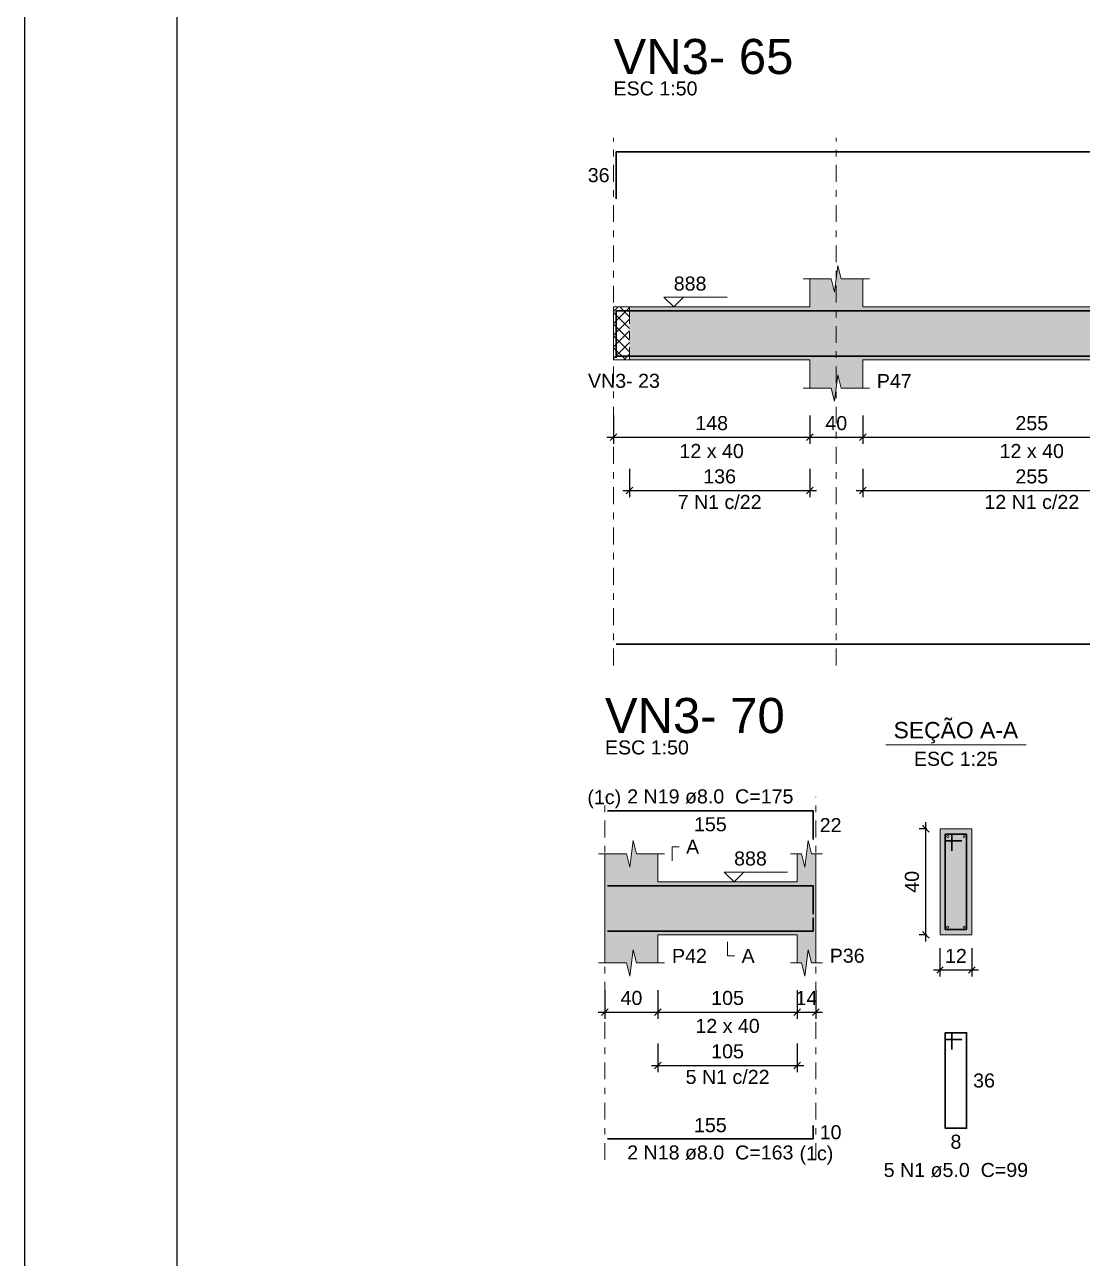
# Model space of a CAD drawing. Header units: millimetres. Extents: x -8 to 605, y -494 to 220.
# Drawn here: x 486.49 to 502.45, y -454.94 to -436.33 of the extents above; entities that cross this region are included whole.
import ezdxf

# ---------------------------------------------------------------- set-up
doc = ezdxf.new("R2010")
doc.units = ezdxf.units.MM
doc.header["$MEASUREMENT"] = 0
doc.linetypes.add('DASHDOT', pattern=[2.54, 1.27, -0.635, 0, -0.635])
doc.linetypes.add('NULL', pattern=[0])
for name, color, linetype, lineweight in [('Descrição da armadura', 7, 'Continuous', 0), ('DT-Barras na forma', 7, 'Continuous', 30), ('DT-Barras no corte', 5, 'Continuous', 5), ('DT-Barras rebatidas', 7, 'Continuous', 30), ('DT-Cotas', 7, 'Continuous', 5), ('DT-Forma', 5, 'Continuous', 5), ('DT-Hachura forma vigas', 252, 'Continuous', 5), ('DT-Hachura intersecção vigas', 9, 'Continuous', 5), ('DT-Hachura seção vigas', 252, 'Continuous', 5), ('DT-Pontilhado', 9, 'DASHDOT', 5), ('DT-Textos', 7, 'Continuous', 5), ('DT-Título', 5, 'Continuous', 20), ('Textos armaduras', 7, 'Continuous', 0)]:
    doc.layers.add(name, color=color, linetype=linetype, lineweight=lineweight)
doc.styles.add('Arial', font='arial.ttf')
doc.dimstyles.new('UM_25.000000', dxfattribs={"dimtxt": 0.18, "dimasz": 0.1, "dimexe": 0.1, "dimexo": 0.2, "dimgap": 0, "dimtad": 1, "dimtih": 1, "dimtoh": 1, "dimdec": 1, "dimlfac": 25, "dimzin": 0, "dimdsep": 46, "dimtxsty": 'Standard', "dimcen": 0.09, "dimdle": 0.1, "dimadec": 1, "dimazin": 2, "dimtfac": 1, "dimtdec": 4, "dimtofl": 0, "dimtmove": 0, "dimatfit": 3, "dimfxl": 1, "dimtolj": 1, "dimarcsym": 0})
doc.dimstyles.new('UM_50.000000', dxfattribs={"dimtxt": 0.18, "dimasz": 0.1, "dimexe": 0.1, "dimexo": 0.2, "dimgap": 0, "dimtad": 1, "dimtih": 1, "dimtoh": 1, "dimdec": 1, "dimlfac": 50, "dimzin": 0, "dimdsep": 46, "dimtxsty": 'Standard', "dimcen": 0.09, "dimdle": 0.1, "dimadec": 1, "dimazin": 2, "dimtfac": 1, "dimtdec": 4, "dimtofl": 0, "dimtmove": 0, "dimatfit": 3, "dimfxl": 1, "dimtolj": 1, "dimarcsym": 0})

# ---------------------------------------------------------------- blocks, each defined once
blk = doc.blocks.new('_Oblique')
at = {"color": 0, "linetype": 'ByBlock', "lineweight": -2}
blk.add_line((-0.5, -0.5), (0.5, 0.5), dxfattribs=at)
blk = doc.blocks.new('*D5108')
at = {"layer": 'Defpoints', "color": 0, "transparency": 16777216}
for p in [(495.377, -442.021), (498.337, -442.021), (498.337, -442.55)]:
    blk.add_point(p, dxfattribs=at)
at = {"layer": 'DT-Cotas', "color": 0, "lineweight": -2, "transparency": 16777216}
for p, q in [((495.377, -442.221), (495.377, -442.65)), ((498.337, -442.221), (498.337, -442.65)), ((495.277, -442.55), (498.437, -442.55))]:
    blk.add_line(p, q, dxfattribs=at)
at = {"layer": 'DT-Cotas', "color": 0, "lineweight": -2, "transparency": 16777216, "xscale": 0.1, "yscale": 0.1, "zscale": 0.1, "rotation": 180}
blk.add_blockref('_Oblique', (495.377, -442.55), dxfattribs=at)
at = {"layer": 'DT-Cotas', "color": 0, "lineweight": -2, "transparency": 16777216, "xscale": 0.1, "yscale": 0.1, "zscale": 0.1}
blk.add_blockref('_Oblique', (498.337, -442.55), dxfattribs=at)
at = {"layer": 'DT-Cotas', "color": 7, "transparency": 16777216, "insert": (496.857, -442.339), "char_height": 0.2118, "attachment_point": 5, "rotation": 0.0057, "style": 'Arial'}
blk.add_mtext('\\A1;148', dxfattribs=at)
blk = doc.blocks.new('*D5109')
at = {"layer": 'Defpoints', "color": 0, "transparency": 16777216}
for p in [(498.337, -442.021), (499.137, -442.021), (499.137, -442.55)]:
    blk.add_point(p, dxfattribs=at)
at = {"layer": 'DT-Cotas', "color": 0, "lineweight": -2, "transparency": 16777216}
for p, q in [((498.337, -442.221), (498.337, -442.65)), ((499.137, -442.221), (499.137, -442.65)), ((498.237, -442.55), (499.237, -442.55))]:
    blk.add_line(p, q, dxfattribs=at)
at = {"layer": 'DT-Cotas', "color": 0, "lineweight": -2, "transparency": 16777216, "xscale": 0.1, "yscale": 0.1, "zscale": 0.1, "rotation": 180}
blk.add_blockref('_Oblique', (498.337, -442.55), dxfattribs=at)
at = {"layer": 'DT-Cotas', "color": 0, "lineweight": -2, "transparency": 16777216, "xscale": 0.1, "yscale": 0.1, "zscale": 0.1}
blk.add_blockref('_Oblique', (499.137, -442.55), dxfattribs=at)
at = {"layer": 'DT-Cotas', "color": 7, "transparency": 16777216, "insert": (498.737, -442.339), "char_height": 0.2118, "attachment_point": 5, "rotation": 0.0057, "style": 'Arial'}
blk.add_mtext('\\A1;40', dxfattribs=at)
blk = doc.blocks.new('*D5110')
at = {"layer": 'Defpoints', "color": 0, "transparency": 16777216}
for p in [(499.137, -442.021), (504.237, -442.021), (504.237, -442.55)]:
    blk.add_point(p, dxfattribs=at)
at = {"layer": 'DT-Cotas', "color": 0, "lineweight": -2, "transparency": 16777216}
for p, q in [((499.137, -442.221), (499.137, -442.65)), ((504.237, -442.221), (504.237, -442.65)), ((499.037, -442.55), (504.337, -442.55))]:
    blk.add_line(p, q, dxfattribs=at)
at = {"layer": 'DT-Cotas', "color": 0, "lineweight": -2, "transparency": 16777216, "xscale": 0.1, "yscale": 0.1, "zscale": 0.1, "rotation": 180}
blk.add_blockref('_Oblique', (499.137, -442.55), dxfattribs=at)
at = {"layer": 'DT-Cotas', "color": 0, "lineweight": -2, "transparency": 16777216, "xscale": 0.1, "yscale": 0.1, "zscale": 0.1}
blk.add_blockref('_Oblique', (504.237, -442.55), dxfattribs=at)
at = {"layer": 'DT-Cotas', "color": 7, "transparency": 16777216, "insert": (501.687, -442.339), "char_height": 0.2118, "attachment_point": 5, "rotation": 0.0057, "style": 'Arial'}
blk.add_mtext('\\A1;255', dxfattribs=at)
blk = doc.blocks.new('*D5119')
at = {"layer": 'Defpoints', "color": 0, "transparency": 16777216}
for p in [(495.617, -442.826), (498.337, -442.826), (498.337, -443.355)]:
    blk.add_point(p, dxfattribs=at)
at = {"layer": 'DT-Cotas', "color": 0, "lineweight": -2, "transparency": 16777216}
for p, q in [((495.617, -443.026), (495.617, -443.455)), ((498.337, -443.026), (498.337, -443.455)), ((495.517, -443.355), (498.437, -443.355))]:
    blk.add_line(p, q, dxfattribs=at)
at = {"layer": 'DT-Cotas', "color": 0, "lineweight": -2, "transparency": 16777216, "xscale": 0.1, "yscale": 0.1, "zscale": 0.1, "rotation": 180}
blk.add_blockref('_Oblique', (495.617, -443.355), dxfattribs=at)
at = {"layer": 'DT-Cotas', "color": 0, "lineweight": -2, "transparency": 16777216, "xscale": 0.1, "yscale": 0.1, "zscale": 0.1}
blk.add_blockref('_Oblique', (498.337, -443.355), dxfattribs=at)
at = {"layer": 'DT-Cotas', "color": 7, "transparency": 16777216, "insert": (496.977, -443.143), "char_height": 0.2118, "attachment_point": 5, "rotation": 0.0057, "style": 'Arial'}
blk.add_mtext('\\A1;136', dxfattribs=at)
blk = doc.blocks.new('*D5120')
at = {"layer": 'Defpoints', "color": 0, "transparency": 16777216}
for p in [(499.137, -442.826), (504.237, -442.826), (504.237, -443.355)]:
    blk.add_point(p, dxfattribs=at)
at = {"layer": 'DT-Cotas', "color": 0, "lineweight": -2, "transparency": 16777216}
for p, q in [((499.137, -443.026), (499.137, -443.455)), ((504.237, -443.026), (504.237, -443.455)), ((499.037, -443.355), (504.337, -443.355))]:
    blk.add_line(p, q, dxfattribs=at)
at = {"layer": 'DT-Cotas', "color": 0, "lineweight": -2, "transparency": 16777216, "xscale": 0.1, "yscale": 0.1, "zscale": 0.1, "rotation": 180}
blk.add_blockref('_Oblique', (499.137, -443.355), dxfattribs=at)
at = {"layer": 'DT-Cotas', "color": 0, "lineweight": -2, "transparency": 16777216, "xscale": 0.1, "yscale": 0.1, "zscale": 0.1}
blk.add_blockref('_Oblique', (504.237, -443.355), dxfattribs=at)
at = {"layer": 'DT-Cotas', "color": 7, "transparency": 16777216, "insert": (501.687, -443.143), "char_height": 0.2118, "attachment_point": 5, "rotation": 0.0057, "style": 'Arial'}
blk.add_mtext('\\A1;255', dxfattribs=at)
blk = doc.blocks.new('*D5123')
at = {"layer": 'Defpoints', "color": 0, "transparency": 16777216}
for p in [(495.247, -450.694), (496.047, -450.694), (496.047, -451.223)]:
    blk.add_point(p, dxfattribs=at)
at = {"layer": 'DT-Cotas', "color": 0, "lineweight": -2, "transparency": 16777216}
for p, q in [((495.247, -450.894), (495.247, -451.323)), ((496.047, -450.894), (496.047, -451.323)), ((495.147, -451.223), (496.147, -451.223))]:
    blk.add_line(p, q, dxfattribs=at)
at = {"layer": 'DT-Cotas', "color": 0, "lineweight": -2, "transparency": 16777216, "xscale": 0.1, "yscale": 0.1, "zscale": 0.1, "rotation": 180}
blk.add_blockref('_Oblique', (495.247, -451.223), dxfattribs=at)
at = {"layer": 'DT-Cotas', "color": 0, "lineweight": -2, "transparency": 16777216, "xscale": 0.1, "yscale": 0.1, "zscale": 0.1}
blk.add_blockref('_Oblique', (496.047, -451.223), dxfattribs=at)
at = {"layer": 'DT-Cotas', "color": 7, "transparency": 16777216, "insert": (495.647, -451.011), "char_height": 0.2118, "attachment_point": 5, "rotation": 0.0057, "style": 'Arial'}
blk.add_mtext('\\A1;40', dxfattribs=at)
blk = doc.blocks.new('*D5124')
at = {"layer": 'Defpoints', "color": 0, "transparency": 16777216}
for p in [(496.047, -450.694), (498.147, -450.694), (498.147, -451.223)]:
    blk.add_point(p, dxfattribs=at)
at = {"layer": 'DT-Cotas', "color": 0, "lineweight": -2, "transparency": 16777216}
for p, q in [((496.047, -450.894), (496.047, -451.323)), ((498.147, -450.894), (498.147, -451.323)), ((495.947, -451.223), (498.247, -451.223))]:
    blk.add_line(p, q, dxfattribs=at)
at = {"layer": 'DT-Cotas', "color": 0, "lineweight": -2, "transparency": 16777216, "xscale": 0.1, "yscale": 0.1, "zscale": 0.1, "rotation": 180}
blk.add_blockref('_Oblique', (496.047, -451.223), dxfattribs=at)
at = {"layer": 'DT-Cotas', "color": 0, "lineweight": -2, "transparency": 16777216, "xscale": 0.1, "yscale": 0.1, "zscale": 0.1}
blk.add_blockref('_Oblique', (498.147, -451.223), dxfattribs=at)
at = {"layer": 'DT-Cotas', "color": 7, "transparency": 16777216, "insert": (497.097, -451.011), "char_height": 0.2118, "attachment_point": 5, "rotation": 0.0057, "style": 'Arial'}
blk.add_mtext('\\A1;105', dxfattribs=at)
blk = doc.blocks.new('*D5125')
at = {"layer": 'Defpoints', "color": 0, "transparency": 16777216}
for p in [(498.147, -450.694), (498.427, -450.694), (498.427, -451.223)]:
    blk.add_point(p, dxfattribs=at)
at = {"layer": 'DT-Cotas', "color": 0, "lineweight": -2, "transparency": 16777216}
for p, q in [((498.147, -450.894), (498.147, -451.323)), ((498.427, -450.894), (498.427, -451.323)), ((498.047, -451.223), (498.527, -451.223))]:
    blk.add_line(p, q, dxfattribs=at)
at = {"layer": 'DT-Cotas', "color": 0, "lineweight": -2, "transparency": 16777216, "xscale": 0.1, "yscale": 0.1, "zscale": 0.1, "rotation": 180}
blk.add_blockref('_Oblique', (498.147, -451.223), dxfattribs=at)
at = {"layer": 'DT-Cotas', "color": 0, "lineweight": -2, "transparency": 16777216, "xscale": 0.1, "yscale": 0.1, "zscale": 0.1}
blk.add_blockref('_Oblique', (498.427, -451.223), dxfattribs=at)
at = {"layer": 'DT-Cotas', "color": 7, "transparency": 16777216, "insert": (498.287, -451.011), "char_height": 0.2118, "attachment_point": 5, "rotation": 0.0057, "style": 'Arial'}
blk.add_mtext('\\A1;14', dxfattribs=at)
blk = doc.blocks.new('*D5126')
at = {"layer": 'Defpoints', "color": 0, "transparency": 16777216}
for p in [(500.09, -448.458), (500.302, -448.458), (500.302, -450.058)]:
    blk.add_point(p, dxfattribs=at)
at = {"layer": 'DT-Cotas', "color": 0, "lineweight": -2, "transparency": 16777216}
for p, q in [((500.102, -448.458), (499.99, -448.458)), ((500.09, -450.158), (500.09, -448.358)), ((500.102, -450.058), (499.99, -450.058))]:
    blk.add_line(p, q, dxfattribs=at)
at = {"layer": 'DT-Cotas', "color": 0, "lineweight": -2, "transparency": 16777216, "xscale": 0.1, "yscale": 0.1, "zscale": 0.1}
for p, rotation in [((500.09, -448.458), 90), ((500.09, -450.058), 270)]:
    blk.add_blockref('_Oblique', p, dxfattribs=dict(at, rotation=rotation))
at = {"layer": 'DT-Cotas', "color": 7, "transparency": 16777216, "insert": (499.879, -449.258), "char_height": 0.2118, "attachment_point": 5, "rotation": 90, "style": 'Arial'}
blk.add_mtext('\\A1;40', dxfattribs=at)
blk = doc.blocks.new('*D5127')
at = {"layer": 'Defpoints', "color": 0, "transparency": 16777216}
for p in [(500.302, -450.058), (500.782, -450.058), (500.782, -450.588)]:
    blk.add_point(p, dxfattribs=at)
at = {"layer": 'DT-Cotas', "color": 0, "lineweight": -2, "transparency": 16777216}
for p, q in [((500.302, -450.258), (500.302, -450.688)), ((500.782, -450.258), (500.782, -450.688)), ((500.202, -450.588), (500.882, -450.588))]:
    blk.add_line(p, q, dxfattribs=at)
at = {"layer": 'DT-Cotas', "color": 0, "lineweight": -2, "transparency": 16777216, "xscale": 0.1, "yscale": 0.1, "zscale": 0.1, "rotation": 180}
blk.add_blockref('_Oblique', (500.302, -450.588), dxfattribs=at)
at = {"layer": 'DT-Cotas', "color": 0, "lineweight": -2, "transparency": 16777216, "xscale": 0.1, "yscale": 0.1, "zscale": 0.1}
blk.add_blockref('_Oblique', (500.782, -450.588), dxfattribs=at)
at = {"layer": 'DT-Cotas', "color": 7, "transparency": 16777216, "insert": (500.542, -450.376), "char_height": 0.2118, "attachment_point": 5, "rotation": 0.0057, "style": 'Arial'}
blk.add_mtext('\\A1;12', dxfattribs=at)
blk = doc.blocks.new('*D5128')
at = {"layer": 'Defpoints', "color": 0, "transparency": 16777216}
for p in [(496.047, -451.498), (498.147, -451.498), (498.147, -452.028)]:
    blk.add_point(p, dxfattribs=at)
at = {"layer": 'DT-Cotas', "color": 0, "lineweight": -2, "transparency": 16777216}
for p, q in [((496.047, -451.698), (496.047, -452.128)), ((498.147, -451.698), (498.147, -452.128)), ((495.947, -452.028), (498.247, -452.028))]:
    blk.add_line(p, q, dxfattribs=at)
at = {"layer": 'DT-Cotas', "color": 0, "lineweight": -2, "transparency": 16777216, "xscale": 0.1, "yscale": 0.1, "zscale": 0.1, "rotation": 180}
blk.add_blockref('_Oblique', (496.047, -452.028), dxfattribs=at)
at = {"layer": 'DT-Cotas', "color": 0, "lineweight": -2, "transparency": 16777216, "xscale": 0.1, "yscale": 0.1, "zscale": 0.1}
blk.add_blockref('_Oblique', (498.147, -452.028), dxfattribs=at)
at = {"layer": 'DT-Cotas', "color": 7, "transparency": 16777216, "insert": (497.097, -451.816), "char_height": 0.2118, "attachment_point": 5, "rotation": 0.0057, "style": 'Arial'}
blk.add_mtext('\\A1;105', dxfattribs=at)

msp = doc.modelspace()

# ---------------------------------------------------------------- hatches: boundary and pattern name
at = {"layer": 'DT-Hachura forma vigas', "linetype": 'Continuous'}
for points in [[(517.5366, -441.8091), (517.5366, -441.3855), (517.5366, -440.5855), (517.5366, -440.1619), (517.2116, -440.1619), (517.1616, -439.9619), (517.1116, -440.3619), (517.0616, -440.1619), (516.7366, -440.1619), (516.7366, -440.5855), (510.7566, -440.5855), (510.7566, -440.1619), (510.4316, -440.1619), (510.3816, -439.9619), (510.3316, -440.3619), (510.2816, -440.1619), (509.9566, -440.1619), (509.9566, -440.5855), (505.0368, -440.5855), (505.0368, -440.1619), (504.7118, -440.1619), (504.6618, -439.9619), (504.6118, -440.3619), (504.5618, -440.1619), (504.2368, -440.1619), (504.2368, -440.5855), (499.1368, -440.5855), (499.1368, -440.1619), (498.8118, -440.1619), (498.7618, -439.9619), (498.7118, -440.3619), (498.6618, -440.1619), (498.3368, -440.1619), (498.3368, -440.5855), (495.6166, -440.5855), (495.6166, -441.3855), (498.3368, -441.3855), (498.3368, -441.8091), (498.6618, -441.8091), (498.7118, -442.0091), (498.7618, -441.6091), (498.8118, -441.8091), (499.1368, -441.8091), (499.1368, -441.3855), (504.2368, -441.3855), (504.2368, -441.8091), (504.5618, -441.8091), (504.6118, -442.0091), (504.6618, -441.6091), (504.7118, -441.8091), (505.0368, -441.8091), (505.0368, -441.3855), (509.9566, -441.3855), (509.9566, -441.8091), (510.2816, -441.8091), (510.3316, -442.0091), (510.3816, -441.6091), (510.4316, -441.8091), (510.7566, -441.8091), (510.7566, -441.3855), (516.7366, -441.3855), (516.7366, -441.8091), (517.0616, -441.8091), (517.1116, -442.0091), (517.1616, -441.6091), (517.2116, -441.8091), (517.5366, -441.8091)], [(498.4271, -450.4818), (498.4271, -450.0582), (498.4271, -449.2582), (498.4271, -448.8346), (498.3621, -448.8346), (498.3121, -448.6346), (498.2621, -449.0346), (498.2121, -448.8346), (498.1471, -448.8346), (498.1471, -449.2582), (496.0471, -449.2582), (496.0471, -448.8346), (495.7221, -448.8346), (495.6721, -448.6346), (495.6221, -449.0346), (495.5721, -448.8346), (495.2471, -448.8346), (495.2471, -449.2582), (495.2471, -450.0582), (495.2471, -450.4818), (495.5721, -450.4818), (495.6221, -450.6818), (495.6721, -450.2818), (495.7221, -450.4818), (496.0471, -450.4818), (496.0471, -450.0582), (498.1471, -450.0582), (498.1471, -450.4818), (498.2121, -450.4818), (498.2621, -450.6818), (498.3121, -450.2818), (498.3621, -450.4818), (498.4271, -450.4818)]]:
    msp.add_hatch(color=252, dxfattribs=at).paths.add_polyline_path(points)
at = {"layer": 'DT-Hachura intersecção vigas', "linetype": 'Continuous'}
h = msp.add_hatch(dxfattribs=at)
h.set_pattern_fill('ANSI37', color=9, style=0)
h.set_pattern_definition([(45, (491.48074, -487.50912), (-0.08838835, 0.08838835), []), (135, (491.48074, -487.50912), (-0.08838835, -0.08838835), [])])
h.paths.add_polyline_path([(495.3766, -441.3855), (495.6166, -441.3855), (495.6166, -440.5855), (495.3766, -440.5855), (495.3766, -441.3855)])
at = {"layer": 'DT-Hachura seção vigas', "linetype": 'Continuous'}
msp.add_hatch(color=252, dxfattribs=at).paths.add_polyline_path([(500.3022, -450.0582), (500.3022, -450.0582), (500.7822, -450.0582), (500.7822, -448.4582), (500.3022, -448.4582), (500.3022, -450.0582)])

# ---------------------------------------------------------------- linework, layer by layer
at = {"color": 7}
for p, q in [((486.4917, -494.0755), (486.4917, -409.9755)), ((488.7917, -492.7755), (488.7917, -411.2755))]:
    msp.add_line(p, q, dxfattribs=at)
at = {"layer": 'DT-Barras na forma'}
for p, q in [((500.4822, -448.5382), (500.3822, -448.5382)), ((500.3822, -448.5382), (500.3822, -449.9782)), ((500.7022, -448.5382), (500.3822, -448.5382)), ((500.3822, -448.5382), (500.3822, -448.6382)), ((500.3822, -448.6382), (500.6322, -448.6382)), ((500.4822, -448.7882), (500.4822, -448.5382)), ((500.7022, -449.9782), (500.7022, -448.5382)), ((500.3822, -449.9782), (500.7022, -449.9782))]:
    msp.add_line(p, q, dxfattribs=at)
for points in [[(495.4166, -441.3555), (495.4166, -440.6455), (517.4966, -440.6455)], [(495.4166, -441.3275), (517.4966, -441.3275), (517.4966, -441.1275)], [(495.2871, -449.3162), (498.3871, -449.3162), (498.3871, -449.7478)], [(495.2871, -450.0002), (498.3871, -450.0002), (498.3871, -449.8002)]]:
    msp.add_lwpolyline(points, dxfattribs=at)
at = {"layer": 'DT-Barras no corte'}
for centre in [(500.4182, -448.5742), (500.6662, -448.5742), (500.4182, -449.9422), (500.6662, -449.9422)]:
    msp.add_circle(centre, 0.016, dxfattribs=at)
at = {"layer": 'DT-Barras rebatidas'}
for points in [[(495.4166, -438.9551), (495.4166, -438.2451), (517.4966, -438.2451)], [(495.4166, -445.6745), (517.4966, -445.6745), (517.4966, -445.4745)], [(495.2871, -448.1866), (498.3871, -448.1866), (498.3871, -448.6182)], [(500.4822, -451.7849), (500.4822, -451.5349), (500.3822, -451.5349), (500.3822, -452.9749), (500.7022, -452.9749), (500.7022, -451.5349), (500.3822, -451.5349), (500.3822, -451.6349), (500.6322, -451.6349)], [(495.2871, -453.1348), (498.3871, -453.1348), (498.3871, -452.9348)]]:
    msp.add_lwpolyline(points, dxfattribs=at)
at = {"layer": 'DT-Forma'}
for p, q in [((498.7118, -440.3619), (498.7618, -439.9619)), ((498.7618, -439.9619), (498.8118, -440.1619)), ((498.2368, -440.1619), (498.6618, -440.1619)), ((498.3368, -440.5855), (498.3368, -440.1619)), ((498.6618, -440.1619), (498.7118, -440.3619)), ((498.8118, -440.1619), (499.2368, -440.1619)), ((499.1368, -440.1619), (499.1368, -440.5855)), ((495.3766, -440.5855), (495.6166, -440.5855)), ((495.6166, -440.5855), (498.3368, -440.5855)), ((499.1368, -440.5855), (504.2368, -440.5855)), ((495.3766, -441.3855), (495.6166, -441.3855)), ((495.6166, -441.3855), (498.3368, -441.3855)), ((498.3368, -441.3855), (498.3368, -441.8091)), ((499.1368, -441.8091), (499.1368, -441.3855)), ((499.1368, -441.3855), (504.2368, -441.3855)), ((498.7118, -442.0091), (498.7618, -441.6091)), ((498.7618, -441.6091), (498.8118, -441.8091)), ((498.2368, -441.8091), (498.6618, -441.8091)), ((498.6618, -441.8091), (498.7118, -442.0091)), ((498.8118, -441.8091), (499.2368, -441.8091)), ((500.7822, -448.4582), (500.3022, -448.4582)), ((500.3022, -448.4582), (500.3022, -450.0582)), ((500.7822, -450.0582), (500.7822, -448.4582)), ((495.6221, -449.0346), (495.6721, -448.6346)), ((495.6721, -448.6346), (495.7221, -448.8346)), ((498.2621, -449.0346), (498.3121, -448.6346)), ((498.3121, -448.6346), (498.3621, -448.8346)), ((495.1471, -448.8346), (495.5721, -448.8346)), ((495.2471, -449.2582), (495.2471, -448.8346)), ((495.5721, -448.8346), (495.6221, -449.0346)), ((495.7221, -448.8346), (496.1471, -448.8346)), ((496.0471, -448.8346), (496.0471, -449.2582)), ((498.0471, -448.8346), (498.2121, -448.8346)), ((498.1471, -449.2582), (498.1471, -448.8346)), ((498.2121, -448.8346), (498.2621, -449.0346)), ((498.3621, -448.8346), (498.5271, -448.8346)), ((498.4271, -448.8346), (498.4271, -449.2582)), ((496.0471, -449.2582), (498.1471, -449.2582)), ((495.2471, -450.0582), (495.2471, -450.4818)), ((496.0471, -450.4818), (496.0471, -450.0582)), ((496.0471, -450.0582), (498.1471, -450.0582)), ((498.1471, -450.0582), (498.1471, -450.4818)), ((498.4271, -450.4818), (498.4271, -450.0582)), ((500.3022, -450.0582), (500.7822, -450.0582)), ((495.6221, -450.6818), (495.6721, -450.2818)), ((495.6721, -450.2818), (495.7221, -450.4818)), ((498.2621, -450.6818), (498.3121, -450.2818)), ((498.3121, -450.2818), (498.3621, -450.4818)), ((495.1471, -450.4818), (495.5721, -450.4818)), ((495.5721, -450.4818), (495.6221, -450.6818)), ((495.7221, -450.4818), (496.1471, -450.4818)), ((498.0471, -450.4818), (498.2121, -450.4818)), ((498.2121, -450.4818), (498.2621, -450.6818)), ((498.3621, -450.4818), (498.5271, -450.4818))]:
    msp.add_line(p, q, dxfattribs=at)
at = {"layer": 'DT-Forma', "linetype": 'Continuous'}
for p, q in [((495.3766, -441.3855), (495.3766, -440.5855)), ((495.2471, -450.0582), (495.2471, -449.2582)), ((498.4271, -449.2582), (498.4271, -450.0582))]:
    msp.add_line(p, q, dxfattribs=at)
at = {"layer": 'DT-Pontilhado', "ltscale": 0.2}
for p, q in [((495.3766, -445.9922), (495.3766, -438.0333)), ((498.7368, -445.9922), (498.7368, -438.0333)), ((495.6166, -440.5855), (495.6166, -441.3855)), ((495.2471, -453.4525), (495.2471, -447.9748)), ((498.4271, -453.4525), (498.4271, -447.9748))]:
    msp.add_line(p, q, dxfattribs=at)
at = {"layer": 'DT-Textos'}
msp.add_line((499.4832, -447.1933), (501.6012, -447.1933), dxfattribs=at)
for points in [[(496.4326, -440.4372), (496.2844, -440.5855), (496.1361, -440.4372), (497.0892, -440.4372)], [(496.2589, -448.9405), (496.2589, -448.7287), (496.3648, -448.7287)], [(497.3443, -449.1099), (497.196, -449.2582), (497.0478, -449.1099), (498.0009, -449.1099)], [(497.0971, -450.1641), (497.0971, -450.3759), (497.203, -450.3759)]]:
    msp.add_lwpolyline(points, dxfattribs=at)

# ---------------------------------------------------------------- texts
at = {"layer": 'Descrição da armadura', "linetype": 'NULL', "char_height": 0.2118, "attachment_point": 8, "line_spacing_factor": 0.9, "style": 'Arial'}
for s, insert, width in [('7 N1 c/22', (496.9767, -443.6369), 2.53256), ('12 N1 c/22', (501.6868, -443.6369), 2.86156), ('2 N19 ø8.0  C=175', (496.8367, -448.0803), 5.015721), ('5 N1 c/22', (497.0971, -452.3096), 2.53256), ('2 N18 ø8.0  C=163', (496.8367, -453.4523), 5.015721), ('5 N1 ø5.0  C=99', (500.5417, -453.7163), 4.35772)]:
    msp.add_mtext(s, dxfattribs=dict(at, insert=insert, width=width))
at = {"layer": 'DT-Textos', "linetype": 'NULL', "line_spacing_factor": 0.798, "style": 'Arial'}
for s, insert, char_height, width, attachment_point in [('ESC 1:50', (495.3767, -437.3978), 0.2118, 2.532883, 7), ('888', (496.2847, -440.3418), 0.2118, 0.987001, 7), ('VN3- 23', (494.9909, -441.8088), 0.2118, 2.170627, 7), ('P47', (499.3487, -441.8088), 0.2118, 1.052866, 7), ('12 x 40', (496.8567, -442.8678), 0.2118, 1.940747, 8), ('12 x 40', (501.6867, -442.8678), 0.2118, 1.940747, 8), ('SEÇÃO A-A', (500.5417, -447.1692), 0.2471, 3.760741, 8), ('ESC 1:50', (495.2467, -447.3393), 0.2118, 2.532883, 7), ('ESC 1:25', (500.5417, -447.5113), 0.2118, 2.532883, 8), ('(1c)', (495.4917, -448.1502), 0.2118, 1.018965, 9), ('A', (496.4707, -448.8343), 0.2118, 0.394865, 7), ('888', (497.1957, -449.0143), 0.2118, 0.987001, 7), ('P42', (496.2587, -450.4813), 0.2118, 1.052866, 7), ('A', (497.3087, -450.4813), 0.2118, 0.394865, 7), ('P36', (498.6387, -450.4813), 0.2118, 1.052866, 7), ('12 x 40', (497.0967, -451.5403), 0.2118, 1.940747, 8), ('(1c)', (498.1827, -453.5222), 0.2118, 1.018965, 7)]:
    msp.add_mtext(s, dxfattribs=dict(at, insert=insert, char_height=char_height, width=width, attachment_point=attachment_point))
at = {"layer": 'DT-Título', "linetype": 'NULL', "char_height": 0.5295, "width": 5.426568, "attachment_point": 7, "line_spacing_factor": 0.798, "style": 'Arial'}
for s, insert in [('VN3- 65', (495.3767, -437.0799)), ('VN3- 70', (495.2467, -447.0215))]:
    msp.add_mtext(s, dxfattribs=dict(at, insert=insert))
at = {"layer": 'Textos armaduras', "linetype": 'NULL', "char_height": 0.2118, "line_spacing_factor": 0.9, "style": 'Arial'}
for s, insert, width, attachment_point in [('36', (495.3166, -438.706), 1.058001, 9), ('155', (496.8371, -448.2839), 1.387001, 2), ('22', (498.4871, -448.2965), 1.058001, 1), ('36', (500.8022, -452.149), 1.058001, 1), ('155', (496.8371, -453.0375), 1.387001, 8), ('10', (498.4871, -452.9289), 1.058001, 1), ('8', (500.5422, -453.0722), 0.729, 2)]:
    msp.add_mtext(s, dxfattribs=dict(at, insert=insert, width=width, attachment_point=attachment_point))

# ---------------------------------------------------------------- dimensions: what is measured, and where the dimension line sits
at = {"layer": 'DT-Cotas'}
for base, p1, p2, dimstyle, override, picture, middle in [((498.3368, -442.5504), (495.3766, -442.0209), (498.3368, -442.0209), 'UM_50.000000', {"dimtxt": 0.2118, "dimasz": 0.1, "dimexe": 0.1, "dimexo": 0.2, "dimtad": 1, "dimtih": 0, "dimtoh": 0, "dimdec": 1, "dimlfac": 50, "dimzin": 8, "dimtxsty": 'Arial', "dimblk": 'Oblique', "dimblk1": 'Oblique', "dimblk2": 'Oblique', "dimsah": 1, "dimdle": 0.1, "dimse1": 0, "dimse2": 0, "dimclrt": 7, "dimadec": 1, "dimazin": 3, "dimtmove": 2, "dimldrblk": 'Oblique'}, '*D5108', (496.8567, -442.3386)), ((499.1368, -442.5504), (498.3368, -442.0209), (499.1368, -442.0209), 'UM_50.000000', {"dimtxt": 0.2118, "dimasz": 0.1, "dimexe": 0.1, "dimexo": 0.2, "dimtad": 1, "dimtih": 0, "dimtoh": 0, "dimdec": 1, "dimlfac": 50, "dimzin": 8, "dimtxsty": 'Arial', "dimblk": 'Oblique', "dimblk1": 'Oblique', "dimblk2": 'Oblique', "dimsah": 1, "dimdle": 0.1, "dimse1": 0, "dimse2": 0, "dimclrt": 7, "dimadec": 1, "dimazin": 3, "dimtmove": 2, "dimldrblk": 'Oblique'}, '*D5109', (498.7368, -442.3386)), ((504.2368, -442.5504), (499.1368, -442.0209), (504.2368, -442.0209), 'UM_50.000000', {"dimtxt": 0.2118, "dimasz": 0.1, "dimexe": 0.1, "dimexo": 0.2, "dimtad": 1, "dimtih": 0, "dimtoh": 0, "dimdec": 1, "dimlfac": 50, "dimzin": 8, "dimtxsty": 'Arial', "dimblk": 'Oblique', "dimblk1": 'Oblique', "dimblk2": 'Oblique', "dimsah": 1, "dimdle": 0.1, "dimse1": 0, "dimse2": 0, "dimclrt": 7, "dimadec": 1, "dimazin": 3, "dimtmove": 2, "dimldrblk": 'Oblique'}, '*D5110', (501.6868, -442.3386)), ((498.3368, -443.3552), (495.6166, -442.8257), (498.3368, -442.8257), 'UM_50.000000', {"dimtxt": 0.2118, "dimasz": 0.1, "dimexe": 0.1, "dimexo": 0.2, "dimtad": 1, "dimtih": 0, "dimtoh": 0, "dimdec": 1, "dimlfac": 50, "dimzin": 8, "dimtxsty": 'Arial', "dimblk": 'Oblique', "dimblk1": 'Oblique', "dimblk2": 'Oblique', "dimsah": 1, "dimdle": 0.1, "dimse1": 0, "dimse2": 0, "dimclrt": 7, "dimadec": 1, "dimazin": 3, "dimtmove": 2, "dimldrblk": 'Oblique'}, '*D5119', (496.9767, -443.1434)), ((504.2368, -443.3552), (499.1368, -442.8257), (504.2368, -442.8257), 'UM_50.000000', {"dimtxt": 0.2118, "dimasz": 0.1, "dimexe": 0.1, "dimexo": 0.2, "dimtad": 1, "dimtih": 0, "dimtoh": 0, "dimdec": 1, "dimlfac": 50, "dimzin": 8, "dimtxsty": 'Arial', "dimblk": 'Oblique', "dimblk1": 'Oblique', "dimblk2": 'Oblique', "dimsah": 1, "dimdle": 0.1, "dimse1": 0, "dimse2": 0, "dimclrt": 7, "dimadec": 1, "dimazin": 3, "dimtmove": 2, "dimldrblk": 'Oblique'}, '*D5120', (501.6868, -443.1434)), ((500.7822, -450.5877), (500.3022, -450.0582), (500.7822, -450.0582), 'UM_25.000000', {"dimtxt": 0.2118, "dimasz": 0.1, "dimexe": 0.1, "dimexo": 0.2, "dimtad": 1, "dimtih": 0, "dimtoh": 0, "dimdec": 1, "dimlfac": 25, "dimzin": 8, "dimtxsty": 'Arial', "dimblk": 'Oblique', "dimblk1": 'Oblique', "dimblk2": 'Oblique', "dimsah": 1, "dimdle": 0.1, "dimse1": 0, "dimse2": 0, "dimclrt": 7, "dimadec": 1, "dimazin": 3, "dimtmove": 2, "dimldrblk": 'Oblique'}, '*D5127', (500.5422, -450.3759)), ((496.0471, -451.2231), (495.2471, -450.6936), (496.0471, -450.6936), 'UM_50.000000', {"dimtxt": 0.2118, "dimasz": 0.1, "dimexe": 0.1, "dimexo": 0.2, "dimtad": 1, "dimtih": 0, "dimtoh": 0, "dimdec": 1, "dimlfac": 50, "dimzin": 8, "dimtxsty": 'Arial', "dimblk": 'Oblique', "dimblk1": 'Oblique', "dimblk2": 'Oblique', "dimsah": 1, "dimdle": 0.1, "dimse1": 0, "dimse2": 0, "dimclrt": 7, "dimadec": 1, "dimazin": 3, "dimtmove": 2, "dimldrblk": 'Oblique'}, '*D5123', (495.6471, -451.0113)), ((498.1471, -451.2231), (496.0471, -450.6936), (498.1471, -450.6936), 'UM_50.000000', {"dimtxt": 0.2118, "dimasz": 0.1, "dimexe": 0.1, "dimexo": 0.2, "dimtad": 1, "dimtih": 0, "dimtoh": 0, "dimdec": 1, "dimlfac": 50, "dimzin": 8, "dimtxsty": 'Arial', "dimblk": 'Oblique', "dimblk1": 'Oblique', "dimblk2": 'Oblique', "dimsah": 1, "dimdle": 0.1, "dimse1": 0, "dimse2": 0, "dimclrt": 7, "dimadec": 1, "dimazin": 3, "dimtmove": 2, "dimldrblk": 'Oblique'}, '*D5124', (497.0971, -451.0113)), ((498.4271, -451.2231), (498.1471, -450.6936), (498.4271, -450.6936), 'UM_50.000000', {"dimtxt": 0.2118, "dimasz": 0.1, "dimexe": 0.1, "dimexo": 0.2, "dimtad": 1, "dimtih": 0, "dimtoh": 0, "dimdec": 1, "dimlfac": 50, "dimzin": 8, "dimtxsty": 'Arial', "dimblk": 'Oblique', "dimblk1": 'Oblique', "dimblk2": 'Oblique', "dimsah": 1, "dimdle": 0.1, "dimse1": 0, "dimse2": 0, "dimclrt": 7, "dimadec": 1, "dimazin": 3, "dimtmove": 2, "dimldrblk": 'Oblique'}, '*D5125', (498.2871, -451.0113)), ((498.1471, -452.0279), (496.0471, -451.4984), (498.1471, -451.4984), 'UM_50.000000', {"dimtxt": 0.2118, "dimasz": 0.1, "dimexe": 0.1, "dimexo": 0.2, "dimtad": 1, "dimtih": 0, "dimtoh": 0, "dimdec": 1, "dimlfac": 50, "dimzin": 8, "dimtxsty": 'Arial', "dimblk": 'Oblique', "dimblk1": 'Oblique', "dimblk2": 'Oblique', "dimsah": 1, "dimdle": 0.1, "dimse1": 0, "dimse2": 0, "dimclrt": 7, "dimadec": 1, "dimazin": 3, "dimtmove": 2, "dimldrblk": 'Oblique'}, '*D5128', (497.0971, -451.8161))]:
    dim = msp.add_linear_dim(base=base, p1=p1, p2=p2, dimstyle=dimstyle, override=override, dxfattribs=at)
    dim.commit()
    dim.dimension.update_dxf_attribs({"geometry": picture, "text_midpoint": middle, "dimtype": 160, "text_rotation": 0.00573})
dim = msp.add_linear_dim(base=(500.0904, -448.4582), p1=(500.3022, -450.0582), p2=(500.3022, -448.4582), angle=90, dimstyle='UM_25.000000', override={"dimtxt": 0.2118, "dimasz": 0.1, "dimexe": 0.1, "dimexo": 0.2, "dimtad": 1, "dimtih": 0, "dimtoh": 0, "dimdec": 1, "dimlfac": 25, "dimzin": 8, "dimtxsty": 'Arial', "dimblk": 'Oblique', "dimblk1": 'Oblique', "dimblk2": 'Oblique', "dimsah": 1, "dimdle": 0.1, "dimse1": 0, "dimse2": 0, "dimclrt": 7, "dimadec": 1, "dimazin": 3, "dimtmove": 2, "dimldrblk": 'Oblique'}, dxfattribs=at)
dim.commit()
dim.dimension.update_dxf_attribs({"geometry": '*D5126', "text_midpoint": (499.8786, -449.2582), "dimtype": 160, "text_rotation": 90})

doc.saveas('drawing.dxf')
